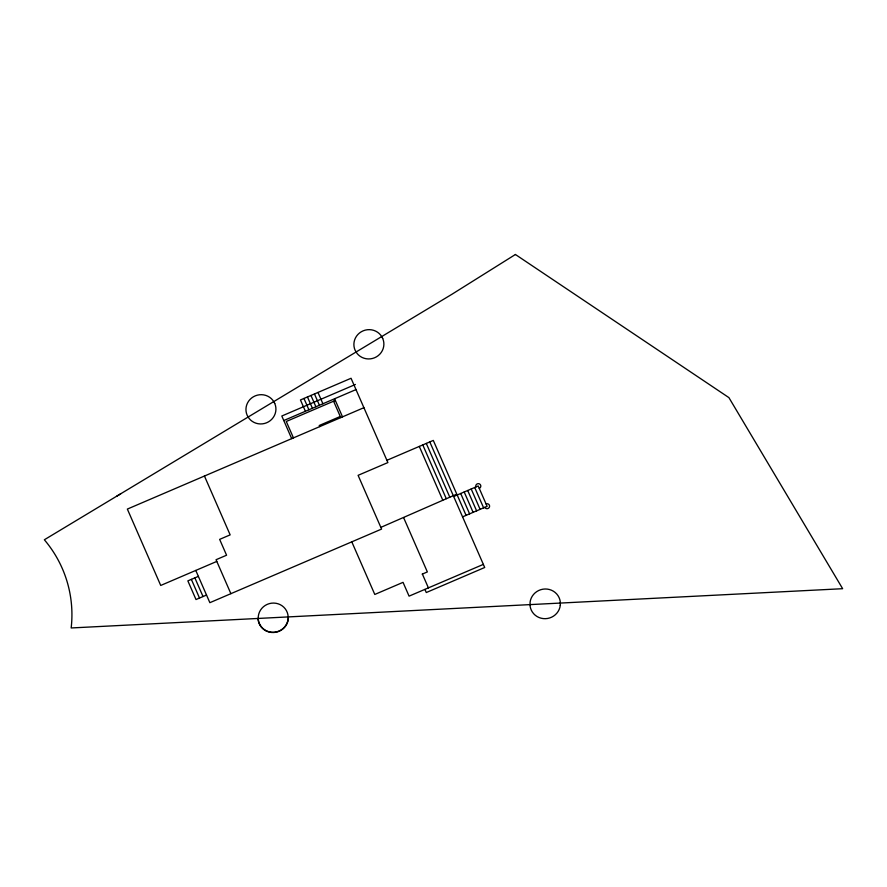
<?xml version="1.0" encoding="UTF-8"?>
<svg xmlns="http://www.w3.org/2000/svg" width="887" height="887" viewBox="0 0 887 887"><rect width="100%" height="100%" fill="white"/><g stroke="black" fill="none" stroke-linecap="round" stroke-linejoin="round"><path stroke-width="1.33" d="M116.851 496.11L120.687 493.848M380.845 527.377L456.794 494.159L433.299 440.418L386.898 460.309M355.399 384.47L281.811 416.014L291.69 438.644M283.785 420.538L355.997 389.581M335.341 400.458L286.279 421.48L293.453 437.89M340.264 416.48L319.242 425.494L319.73 426.625M363.903 407.687L127.351 509.083L160.724 585.453L216.794 561.416M198.366 576.373L187.856 580.874L196.005 599.545L206.527 595.044M453.689 496.498L478.215 485.987L487.118 506.344L462.582 516.866M422.223 574.122L427.357 571.927L403.618 517.62M351.795 541.846L374.791 594.456L403.042 582.349L409.073 596.142L483.348 564.387M484.801 507.342L485.056 507.763A2.539 2.473 -16.5 0 0 488.438 508.262A2.539 2.473 -16.5 0 0 489.291 505.013A2.539 2.473 -16.5 0 0 486.065 503.949M474.711 487.484L483.615 507.852M471.208 488.992L480.111 509.349M467.704 490.489L476.607 510.857M464.2 491.986L473.104 512.353M460.697 493.494L469.6 513.861M457.193 494.99L466.085 515.358M429.796 441.914L484.712 567.492L426.281 592.538L424.928 589.423M426.292 443.422L449.787 497.163M422.789 444.919L446.272 498.66M419.285 446.427L442.768 500.168M422.378 574.066L428.432 587.926M334.599 398.751L342.515 416.857M333.59 401.201L340.763 417.611M317.978 392.453L322.923 403.762M314.486 393.994L319.409 405.259M310.96 395.447L315.905 406.767M307.456 396.955L312.401 408.264M303.953 398.451L308.898 409.772M305.394 411.269L300.449 399.959L351.052 378.272L387.885 462.57L358.093 475.332L381.587 529.073L209.864 602.683L195.772 570.43M204.442 476.031L230.154 534.872L219.643 539.374L226.573 555.218L216.051 559.719L230.886 593.669M194.863 577.869L203.023 596.541M191.359 579.377L199.52 598.049M475.898 486.974L475.765 486.508A2.539 2.473 -16.5 0 1 477.716 483.725A2.539 2.473 -16.5 0 1 480.687 485.322A2.539 2.473 -16.5 0 1 479.268 488.382M288.408 616.908A15.256 14.813 -16.5 0 1 273.739 632.509A15.256 14.813 -16.5 0 1 257.984 618.45M515.414 254.491L451.926 294.273L44.35 539.773A122.395 118.814 -16.5 0 1 71.171 627.963L842.65 588.702L728.914 397.62L515.414 254.491M382.685 338.379L380.7 335.12A15.012 14.58 -16.5 0 0 355.088 350.21L357.073 353.469A15.012 14.58 -16.5 0 0 382.685 338.379M274.737 403.408L272.752 400.148A15.012 14.58 -16.5 0 0 247.14 415.227L249.125 418.487A15.012 14.58 -16.5 0 0 274.737 403.408M560.285 605.422L560.251 601.552A15.256 14.813 -16.5 0 0 530.071 602.251L530.104 606.131A15.256 14.813 -16.5 0 0 560.285 605.422M266.178 630.701A15.012 14.58 -16.5 0 0 288.164 616.92A15.012 14.58 -16.5 0 0 265.246 605.422A15.012 14.58 -16.5 0 0 266.178 630.701"/></g></svg>
